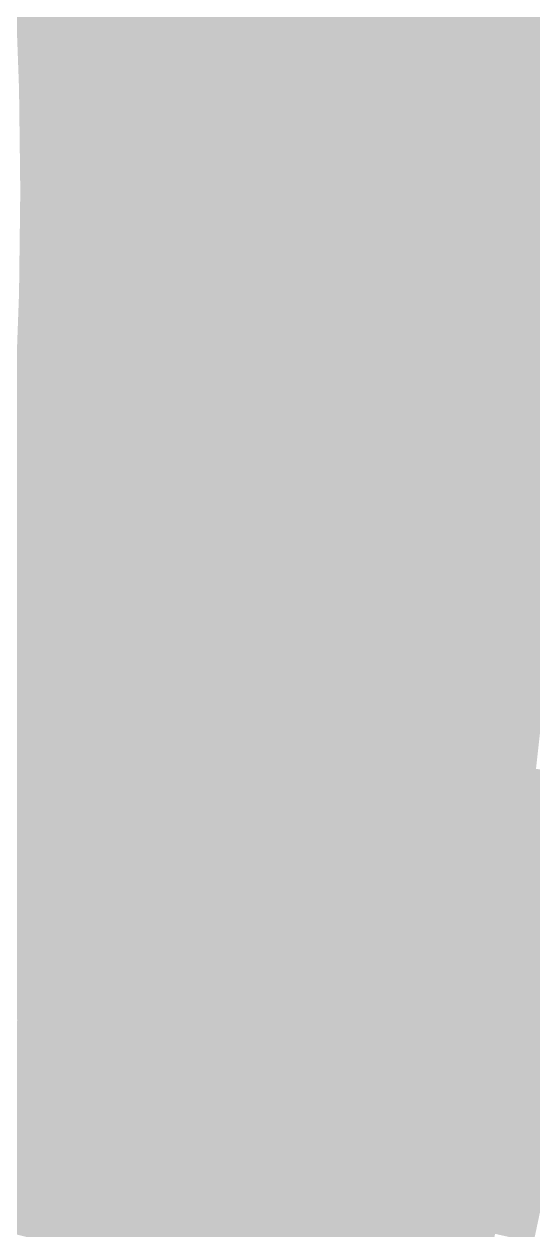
# Model space of a CAD drawing. Header units: inches. Extents: x -266 to 784, y -170 to 213.
# Drawn here: x 106.1 to 119.02, y -26.41 to 4.24 of the extents above; entities that cross this region are included whole.
import ezdxf

# ---------------------------------------------------------------- set-up
doc = ezdxf.new("R2010")
doc.units = ezdxf.units.IN
doc.header["$MEASUREMENT"] = 0

msp = doc.modelspace()

# ---------------------------------------------------------------- linework, layer by layer
at = {"color": 13, "true_color": 0xdd716e}
msp.add_solid([(117.857864, 5.789986), (118.856659, 5.839053), (117.964461, 2.895865), (118.964159, 2.920406)], dxfattribs=at)
at = {"color": 13, "true_color": 0xd96e6c}
msp.add_solid([(118.856659, 5.839053), (119.855455, 5.888121), (118.964159, 2.920406), (119.963858, 2.944947)], dxfattribs=at)
at = {"color": 11, "true_color": 0xf67e7b}
msp.add_solid([(111.865091, 5.49558), (112.863887, 5.544647), (111.966268, 2.748618), (112.965967, 2.773159)], dxfattribs=at)
at = {"color": 11, "true_color": 0xf27b79}
msp.add_solid([(112.863887, 5.544647), (113.862682, 5.593715), (112.965967, 2.773159), (113.965665, 2.7977)], dxfattribs=at)
at = {"color": 11, "true_color": 0xee7976}
msp.add_solid([(113.862682, 5.593715), (114.861477, 5.642783), (113.965665, 2.7977), (114.965364, 2.822241)], dxfattribs=at)
at = {"color": 11, "true_color": 0xea7774}
msp.add_solid([(114.861477, 5.642783), (115.860273, 5.69185), (114.965364, 2.822241), (115.965063, 2.846783)], dxfattribs=at)
at = {"color": 23, "true_color": 0xe57572}
msp.add_solid([(115.860273, 5.69185), (116.859068, 5.740918), (115.965063, 2.846783), (116.964762, 2.871324)], dxfattribs=at)
at = {"color": 23, "true_color": 0xe17370}
msp.add_solid([(116.859068, 5.740918), (117.857864, 5.789986), (116.964762, 2.871324), (117.964461, 2.895865)], dxfattribs=at)
at = {"color": 11, "true_color": 0xfe6a66}
msp.add_solid([(105.872318, 5.201173), (106.871114, 5.250241), (105.968075, 2.60137), (106.967774, 2.625911)], dxfattribs=at)
at = {"color": 11, "true_color": 0xfe706d}
msp.add_solid([(106.871114, 5.250241), (107.869909, 5.299309), (106.967774, 2.625911), (107.967472, 2.650453)], dxfattribs=at)
at = {"color": 11, "true_color": 0xfe7773}
msp.add_solid([(107.869909, 5.299309), (108.868705, 5.348377), (107.967472, 2.650453), (108.967171, 2.674994)], dxfattribs=at)
at = {"color": 11, "true_color": 0xfe7d7a}
msp.add_solid([(108.868705, 5.348377), (109.8675, 5.397444), (108.967171, 2.674994), (109.96687, 2.699535)], dxfattribs=at)
at = {"color": 11, "true_color": 0xff827f}
msp.add_solid([(109.8675, 5.397444), (110.866296, 5.446512), (109.96687, 2.699535), (110.966569, 2.724076)], dxfattribs=at)
at = {"color": 11, "true_color": 0xfb807d}
msp.add_solid([(110.866296, 5.446512), (111.865091, 5.49558), (110.966569, 2.724076), (111.966268, 2.748618)], dxfattribs=at)
at = {"color": 11, "true_color": 0xf67b7b}
for points in [[(111.966268, 2.748618), (112.965967, 2.773159), (112, 0), (113, 0)], [(112, 0), (113, 0), (111.966268, -2.748618), (112.965967, -2.773159)]]:
    msp.add_solid(points, dxfattribs=at)
at = {"color": 11, "true_color": 0xf27979}
for points in [[(112.965967, 2.773159), (113.965665, 2.7977), (113, 0), (114, 0)], [(113, 0), (114, 0), (112.965967, -2.773159), (113.965665, -2.7977)]]:
    msp.add_solid(points, dxfattribs=at)
at = {"color": 11, "true_color": 0xee7676}
for points in [[(113.965665, 2.7977), (114.965364, 2.822241), (114, 0), (115, 0)], [(114, 0), (115, 0), (113.965665, -2.7977), (114.965364, -2.822241)]]:
    msp.add_solid(points, dxfattribs=at)
at = {"color": 11, "true_color": 0xea7474}
for points in [[(114.965364, 2.822241), (115.965063, 2.846783), (115, 0), (116, 0)], [(115, 0), (116, 0), (114.965364, -2.822241), (115.965063, -2.846783)]]:
    msp.add_solid(points, dxfattribs=at)
at = {"color": 13, "true_color": 0xe57272}
for points in [[(115.965063, 2.846783), (116.964762, 2.871324), (116, 0), (117, 0)], [(116, 0), (117, 0), (115.965063, -2.846783), (116.964762, -2.871324)]]:
    msp.add_solid(points, dxfattribs=at)
at = {"color": 13, "true_color": 0xe17070}
for points in [[(116.964762, 2.871324), (117.964461, 2.895865), (117, 0), (118, 0)], [(117, 0), (118, 0), (116.964762, -2.871324), (117.964461, -2.895865)]]:
    msp.add_solid(points, dxfattribs=at)
at = {"color": 13, "true_color": 0xdd6e6e}
for points in [[(117.964461, 2.895865), (118.964159, 2.920406), (118, 0), (119, 0)], [(118, 0), (119, 0), (117.964461, -2.895865), (118.964159, -2.920406)]]:
    msp.add_solid(points, dxfattribs=at)
at = {"color": 13, "true_color": 0xd96c6c}
for points in [[(118.964159, 2.920406), (119.963858, 2.944947), (119, 0), (120, 0)], [(119, 0), (120, 0), (118.964159, -2.920406), (119.963858, -2.944947)]]:
    msp.add_solid(points, dxfattribs=at)
at = {"color": 11, "true_color": 0xfe6666}
for points in [[(105.968075, 2.60137), (106.967774, 2.625911), (106, 0), (107, 0)], [(106, 0), (107, 0), (105.968075, -2.60137), (106.967774, -2.625911)]]:
    msp.add_solid(points, dxfattribs=at)
at = {"color": 11, "true_color": 0xfe6d6d}
for points in [[(106.967774, 2.625911), (107.967472, 2.650453), (107, 0), (108, 0)], [(107, 0), (108, 0), (106.967774, -2.625911), (107.967472, -2.650453)]]:
    msp.add_solid(points, dxfattribs=at)
at = {"color": 11, "true_color": 0xfe7373}
for points in [[(107.967472, 2.650453), (108.967171, 2.674994), (108, 0), (109, 0)], [(108, 0), (109, 0), (107.967472, -2.650453), (108.967171, -2.674994)]]:
    msp.add_solid(points, dxfattribs=at)
at = {"color": 11, "true_color": 0xfe7a7a}
for points in [[(108.967171, 2.674994), (109.96687, 2.699535), (109, 0), (110, 0)], [(109, 0), (110, 0), (108.967171, -2.674994), (109.96687, -2.699535)]]:
    msp.add_solid(points, dxfattribs=at)
at = {"color": 11, "true_color": 0xff7f7f}
for points in [[(109.96687, 2.699535), (110.966569, 2.724076), (110, 0), (111, 0)], [(110, 0), (111, 0), (109.96687, -2.699535), (110.966569, -2.724076)]]:
    msp.add_solid(points, dxfattribs=at)
at = {"color": 11, "true_color": 0xfb7d7d}
for points in [[(110.966569, 2.724076), (111.966268, 2.748618), (111, 0), (112, 0)], [(111, 0), (112, 0), (110.966569, -2.724076), (111.966268, -2.748618)]]:
    msp.add_solid(points, dxfattribs=at)
at = {"color": 11, "true_color": 0xfe666a}
msp.add_solid([(105.968075, -2.60137), (106.967774, -2.625911), (105.872318, -5.201173), (106.871114, -5.250241)], dxfattribs=at)
at = {"color": 11, "true_color": 0xfe6d70}
msp.add_solid([(106.967774, -2.625911), (107.967472, -2.650453), (106.871114, -5.250241), (107.869909, -5.299309)], dxfattribs=at)
at = {"color": 11, "true_color": 0xfe7377}
msp.add_solid([(107.967472, -2.650453), (108.967171, -2.674994), (107.869909, -5.299309), (108.868705, -5.348377)], dxfattribs=at)
at = {"color": 11, "true_color": 0xfe7a7d}
msp.add_solid([(108.967171, -2.674994), (109.96687, -2.699535), (108.868705, -5.348377), (109.8675, -5.397444)], dxfattribs=at)
at = {"color": 11, "true_color": 0xff7f82}
msp.add_solid([(109.96687, -2.699535), (110.966569, -2.724076), (109.8675, -5.397444), (110.866296, -5.446512)], dxfattribs=at)
at = {"color": 11, "true_color": 0xfb7d80}
msp.add_solid([(110.966569, -2.724076), (111.966268, -2.748618), (110.866296, -5.446512), (111.865091, -5.49558)], dxfattribs=at)
at = {"color": 11, "true_color": 0xf67b7e}
msp.add_solid([(111.966268, -2.748618), (112.965967, -2.773159), (111.865091, -5.49558), (112.863887, -5.544647)], dxfattribs=at)
at = {"color": 11, "true_color": 0xf2797b}
msp.add_solid([(112.965967, -2.773159), (113.965665, -2.7977), (112.863887, -5.544647), (113.862682, -5.593715)], dxfattribs=at)
at = {"color": 11, "true_color": 0xee7679}
msp.add_solid([(113.965665, -2.7977), (114.965364, -2.822241), (113.862682, -5.593715), (114.861477, -5.642783)], dxfattribs=at)
at = {"color": 11, "true_color": 0xea7477}
msp.add_solid([(114.965364, -2.822241), (115.965063, -2.846783), (114.861477, -5.642783), (115.860273, -5.69185)], dxfattribs=at)
at = {"color": 243, "true_color": 0xe57275}
msp.add_solid([(115.965063, -2.846783), (116.964762, -2.871324), (115.860273, -5.69185), (116.859068, -5.740918)], dxfattribs=at)
at = {"color": 243, "true_color": 0xe17073}
msp.add_solid([(116.964762, -2.871324), (117.964461, -2.895865), (116.859068, -5.740918), (117.857864, -5.789986)], dxfattribs=at)
at = {"color": 13, "true_color": 0xdd6e71}
msp.add_solid([(117.964461, -2.895865), (118.964159, -2.920406), (117.857864, -5.789986), (118.856659, -5.839053)], dxfattribs=at)
at = {"color": 13, "true_color": 0xd96c6e}
msp.add_solid([(118.964159, -2.920406), (119.963858, -2.944947), (118.856659, -5.839053), (119.855455, -5.888121)], dxfattribs=at)
at = {"color": 11, "true_color": 0xfe666e}
msp.add_solid([(105.872318, -5.201173), (106.871114, -5.250241), (105.712788, -7.797844), (106.710079, -7.871408)], dxfattribs=at)
at = {"color": 11, "true_color": 0xfe6d74}
msp.add_solid([(106.871114, -5.250241), (107.869909, -5.299309), (106.710079, -7.871408), (107.707369, -7.944973)], dxfattribs=at)
at = {"color": 11, "true_color": 0xfe737a}
msp.add_solid([(107.869909, -5.299309), (108.868705, -5.348377), (107.707369, -7.944973), (108.70466, -8.018537)], dxfattribs=at)
at = {"color": 11, "true_color": 0xfe7a80}
msp.add_solid([(108.868705, -5.348377), (109.8675, -5.397444), (108.70466, -8.018537), (109.70195, -8.092102)], dxfattribs=at)
at = {"color": 11, "true_color": 0xff7f85}
msp.add_solid([(109.8675, -5.397444), (110.866296, -5.446512), (109.70195, -8.092102), (110.699241, -8.165667)], dxfattribs=at)
at = {"color": 11, "true_color": 0xfb7d83}
msp.add_solid([(110.866296, -5.446512), (111.865091, -5.49558), (110.699241, -8.165667), (111.696531, -8.239231)], dxfattribs=at)
at = {"color": 11, "true_color": 0xf67b81}
msp.add_solid([(111.865091, -5.49558), (112.863887, -5.544647), (111.696531, -8.239231), (112.693822, -8.312796)], dxfattribs=at)
at = {"color": 11, "true_color": 0xf2797e}
msp.add_solid([(112.863887, -5.544647), (113.862682, -5.593715), (112.693822, -8.312796), (113.691112, -8.38636)], dxfattribs=at)
at = {"color": 11, "true_color": 0xee767c}
msp.add_solid([(113.862682, -5.593715), (114.861477, -5.642783), (113.691112, -8.38636), (114.688403, -8.459925)], dxfattribs=at)
at = {"color": 11, "true_color": 0xea747a}
msp.add_solid([(114.861477, -5.642783), (115.860273, -5.69185), (114.688403, -8.459925), (115.685693, -8.533489)], dxfattribs=at)
at = {"color": 243, "true_color": 0xe57278}
msp.add_solid([(115.860273, -5.69185), (116.859068, -5.740918), (115.685693, -8.533489), (116.682983, -8.607054)], dxfattribs=at)
at = {"color": 243, "true_color": 0xe17075}
msp.add_solid([(116.859068, -5.740918), (117.857864, -5.789986), (116.682983, -8.607054), (117.680274, -8.680619)], dxfattribs=at)
at = {"color": 243, "true_color": 0xdd6e73}
msp.add_solid([(117.857864, -5.789986), (118.856659, -5.839053), (117.680274, -8.680619), (118.677564, -8.754183)], dxfattribs=at)
at = {"color": 13, "true_color": 0xd96c71}
msp.add_solid([(118.856659, -5.839053), (119.855455, -5.888121), (118.677564, -8.754183), (119.674855, -8.827748)], dxfattribs=at)
at = {"color": 11, "true_color": 0xfe6671}
msp.add_solid([(105.712788, -7.797844), (106.710079, -7.871408), (105.489581, -10.389817), (106.484766, -10.487834)], dxfattribs=at)
at = {"color": 11, "true_color": 0xfe6d77}
msp.add_solid([(106.710079, -7.871408), (107.707369, -7.944973), (106.484766, -10.487834), (107.47995, -10.585851)], dxfattribs=at)
at = {"color": 11, "true_color": 0xfe737d}
msp.add_solid([(107.707369, -7.944973), (108.70466, -8.018537), (107.47995, -10.585851), (108.475135, -10.683868)], dxfattribs=at)
at = {"color": 11, "true_color": 0xfe7a83}
msp.add_solid([(108.70466, -8.018537), (109.70195, -8.092102), (108.475135, -10.683868), (109.47032, -10.781885)], dxfattribs=at)
at = {"color": 11, "true_color": 0xff7f88}
msp.add_solid([(109.70195, -8.092102), (110.699241, -8.165667), (109.47032, -10.781885), (110.465505, -10.879903)], dxfattribs=at)
at = {"color": 11, "true_color": 0xfb7d86}
msp.add_solid([(110.699241, -8.165667), (111.696531, -8.239231), (110.465505, -10.879903), (111.460689, -10.97792)], dxfattribs=at)
at = {"color": 11, "true_color": 0xf67b83}
msp.add_solid([(111.696531, -8.239231), (112.693822, -8.312796), (111.460689, -10.97792), (112.455874, -11.075937)], dxfattribs=at)
at = {"color": 11, "true_color": 0xf27981}
msp.add_solid([(112.693822, -8.312796), (113.691112, -8.38636), (112.455874, -11.075937), (113.451059, -11.173954)], dxfattribs=at)
at = {"color": 11, "true_color": 0xee767f}
msp.add_solid([(113.691112, -8.38636), (114.688403, -8.459925), (113.451059, -11.173954), (114.446244, -11.271971)], dxfattribs=at)
at = {"color": 11, "true_color": 0xea747d}
msp.add_solid([(114.688403, -8.459925), (115.685693, -8.533489), (114.446244, -11.271971), (115.441428, -11.369988)], dxfattribs=at)
at = {"color": 243, "true_color": 0xe5727a}
msp.add_solid([(115.685693, -8.533489), (116.682983, -8.607054), (115.441428, -11.369988), (116.436613, -11.468005)], dxfattribs=at)
at = {"color": 243, "true_color": 0xe17078}
msp.add_solid([(116.682983, -8.607054), (117.680274, -8.680619), (116.436613, -11.468005), (117.431798, -11.566023)], dxfattribs=at)
at = {"color": 243, "true_color": 0xdd6e76}
msp.add_solid([(117.680274, -8.680619), (118.677564, -8.754183), (117.431798, -11.566023), (118.426982, -11.66404)], dxfattribs=at)
at = {"color": 243, "true_color": 0xd96c73}
msp.add_solid([(118.677564, -8.754183), (119.674855, -8.827748), (118.426982, -11.66404), (119.422167, -11.762057)], dxfattribs=at)
at = {"color": 11, "true_color": 0xfe6675}
msp.add_solid([(105.489581, -10.389817), (106.484766, -10.487834), (105.202831, -12.975532), (106.19531, -13.097942)], dxfattribs=at)
at = {"color": 11, "true_color": 0xfe6d7b}
msp.add_solid([(106.484766, -10.487834), (107.47995, -10.585851), (106.19531, -13.097942), (107.18779, -13.220353)], dxfattribs=at)
at = {"color": 11, "true_color": 0xfe7380}
msp.add_solid([(107.47995, -10.585851), (108.475135, -10.683868), (107.18779, -13.220353), (108.180269, -13.342764)], dxfattribs=at)
at = {"color": 11, "true_color": 0xfe7a86}
msp.add_solid([(108.475135, -10.683868), (109.47032, -10.781885), (108.180269, -13.342764), (109.172749, -13.465174)], dxfattribs=at)
at = {"color": 11, "true_color": 0xff7f8b}
msp.add_solid([(109.47032, -10.781885), (110.465505, -10.879903), (109.172749, -13.465174), (110.165228, -13.587585)], dxfattribs=at)
at = {"color": 11, "true_color": 0xfb7d89}
msp.add_solid([(110.465505, -10.879903), (111.460689, -10.97792), (110.165228, -13.587585), (111.157708, -13.709996)], dxfattribs=at)
at = {"color": 11, "true_color": 0xf67b86}
msp.add_solid([(111.460689, -10.97792), (112.455874, -11.075937), (111.157708, -13.709996), (112.150187, -13.832406)], dxfattribs=at)
at = {"color": 11, "true_color": 0xf27984}
msp.add_solid([(112.455874, -11.075937), (113.451059, -11.173954), (112.150187, -13.832406), (113.142667, -13.954817)], dxfattribs=at)
at = {"color": 11, "true_color": 0xee7682}
msp.add_solid([(113.451059, -11.173954), (114.446244, -11.271971), (113.142667, -13.954817), (114.135146, -14.077228)], dxfattribs=at)
at = {"color": 11, "true_color": 0xea747f}
msp.add_solid([(114.446244, -11.271971), (115.441428, -11.369988), (114.135146, -14.077228), (115.127626, -14.199638)], dxfattribs=at)
at = {"color": 243, "true_color": 0xe5727d}
msp.add_solid([(115.441428, -11.369988), (116.436613, -11.468005), (115.127626, -14.199638), (116.120106, -14.322049)], dxfattribs=at)
at = {"color": 243, "true_color": 0xe1707b}
msp.add_solid([(116.436613, -11.468005), (117.431798, -11.566023), (116.120106, -14.322049), (117.112585, -14.44446)], dxfattribs=at)
at = {"color": 243, "true_color": 0xdd6e78}
msp.add_solid([(117.431798, -11.566023), (118.426982, -11.66404), (117.112585, -14.44446), (118.105065, -14.56687)], dxfattribs=at)
at = {"color": 243, "true_color": 0xd96c76}
msp.add_solid([(118.426982, -11.66404), (119.422167, -11.762057), (118.105065, -14.56687), (119.097544, -14.689281)], dxfattribs=at)
at = {"color": 11, "true_color": 0xfe6678}
msp.add_solid([(105.202831, -12.975532), (106.19531, -13.097942), (104.85271, -15.55343), (105.841887, -15.700161)], dxfattribs=at)
at = {"color": 11, "true_color": 0xfe6d7e}
msp.add_solid([(106.19531, -13.097942), (107.18779, -13.220353), (105.841887, -15.700161), (106.831063, -15.846891)], dxfattribs=at)
at = {"color": 11, "true_color": 0xfe7384}
msp.add_solid([(107.18779, -13.220353), (108.180269, -13.342764), (106.831063, -15.846891), (107.82024, -15.993622)], dxfattribs=at)
at = {"color": 11, "true_color": 0xfe7a89}
msp.add_solid([(108.180269, -13.342764), (109.172749, -13.465174), (107.82024, -15.993622), (108.809416, -16.140352)], dxfattribs=at)
at = {"color": 11, "true_color": 0xff7f8e}
msp.add_solid([(109.172749, -13.465174), (110.165228, -13.587585), (108.809416, -16.140352), (109.798593, -16.287083)], dxfattribs=at)
at = {"color": 11, "true_color": 0xfb7d8c}
msp.add_solid([(110.165228, -13.587585), (111.157708, -13.709996), (109.798593, -16.287083), (110.787769, -16.433813)], dxfattribs=at)
at = {"color": 11, "true_color": 0xf67b89}
msp.add_solid([(111.157708, -13.709996), (112.150187, -13.832406), (110.787769, -16.433813), (111.776946, -16.580544)], dxfattribs=at)
at = {"color": 11, "true_color": 0xf27987}
msp.add_solid([(112.150187, -13.832406), (113.142667, -13.954817), (111.776946, -16.580544), (112.766122, -16.727274)], dxfattribs=at)
at = {"color": 11, "true_color": 0xee7684}
msp.add_solid([(113.142667, -13.954817), (114.135146, -14.077228), (112.766122, -16.727274), (113.755299, -16.874005)], dxfattribs=at)
at = {"color": 11, "true_color": 0xea7482}
msp.add_solid([(114.135146, -14.077228), (115.127626, -14.199638), (113.755299, -16.874005), (114.744475, -17.020735)], dxfattribs=at)
at = {"color": 243, "true_color": 0xe57280}
msp.add_solid([(115.127626, -14.199638), (116.120106, -14.322049), (114.744475, -17.020735), (115.733652, -17.167466)], dxfattribs=at)
at = {"color": 243, "true_color": 0xe1707d}
msp.add_solid([(116.120106, -14.322049), (117.112585, -14.44446), (115.733652, -17.167466), (116.722828, -17.314196)], dxfattribs=at)
at = {"color": 243, "true_color": 0xdd6e7b}
msp.add_solid([(117.112585, -14.44446), (118.105065, -14.56687), (116.722828, -17.314196), (117.712005, -17.460926)], dxfattribs=at)
at = {"color": 243, "true_color": 0xd96c79}
msp.add_solid([(118.105065, -14.56687), (119.097544, -14.689281), (117.712005, -17.460926), (118.701181, -17.607657)], dxfattribs=at)
at = {"color": 243, "true_color": 0xd46a76}
msp.add_solid([(119.097544, -14.689281), (120.090024, -14.811692), (118.701181, -17.607657), (119.690358, -17.754387)], dxfattribs=at)
at = {"color": 11, "true_color": 0xfe6d82}
msp.add_solid([(105.841887, -15.700161), (106.831063, -15.846891), (105.424708, -18.292922), (106.409985, -18.463884)], dxfattribs=at)
at = {"color": 11, "true_color": 0xfe7387}
msp.add_solid([(106.831063, -15.846891), (107.82024, -15.993622), (106.409985, -18.463884), (107.395263, -18.634846)], dxfattribs=at)
at = {"color": 11, "true_color": 0xfe7a8d}
msp.add_solid([(107.82024, -15.993622), (108.809416, -16.140352), (107.395263, -18.634846), (108.380541, -18.805808)], dxfattribs=at)
at = {"color": 241, "true_color": 0xff7f91}
msp.add_solid([(108.809416, -16.140352), (109.798593, -16.287083), (108.380541, -18.805808), (109.365818, -18.97677)], dxfattribs=at)
at = {"color": 11, "true_color": 0xfb7d8f}
msp.add_solid([(109.798593, -16.287083), (110.787769, -16.433813), (109.365818, -18.97677), (110.351096, -19.147732)], dxfattribs=at)
at = {"color": 11, "true_color": 0xf67b8c}
msp.add_solid([(110.787769, -16.433813), (111.776946, -16.580544), (110.351096, -19.147732), (111.336374, -19.318693)], dxfattribs=at)
at = {"color": 11, "true_color": 0xf2798a}
msp.add_solid([(111.776946, -16.580544), (112.766122, -16.727274), (111.336374, -19.318693), (112.321651, -19.489655)], dxfattribs=at)
at = {"color": 11, "true_color": 0xee7687}
msp.add_solid([(112.766122, -16.727274), (113.755299, -16.874005), (112.321651, -19.489655), (113.306929, -19.660617)], dxfattribs=at)
at = {"color": 11, "true_color": 0xea7485}
msp.add_solid([(113.755299, -16.874005), (114.744475, -17.020735), (113.306929, -19.660617), (114.292207, -19.831579)], dxfattribs=at)
at = {"color": 243, "true_color": 0xe57282}
msp.add_solid([(114.744475, -17.020735), (115.733652, -17.167466), (114.292207, -19.831579), (115.277484, -20.002541)], dxfattribs=at)
at = {"color": 243, "true_color": 0xe17080}
msp.add_solid([(115.733652, -17.167466), (116.722828, -17.314196), (115.277484, -20.002541), (116.262762, -20.173503)], dxfattribs=at)
at = {"color": 243, "true_color": 0xdd6e7e}
msp.add_solid([(116.722828, -17.314196), (117.712005, -17.460926), (116.262762, -20.173503), (117.248039, -20.344465)], dxfattribs=at)
at = {"color": 243, "true_color": 0xd96c7b}
msp.add_solid([(117.712005, -17.460926), (118.701181, -17.607657), (117.248039, -20.344465), (118.233317, -20.515427)], dxfattribs=at)
at = {"color": 243, "true_color": 0xd46a79}
msp.add_solid([(118.701181, -17.607657), (119.690358, -17.754387), (118.233317, -20.515427), (119.218595, -20.686389)], dxfattribs=at)
at = {"color": 11, "true_color": 0xfe6d85}
msp.add_solid([(105.424708, -18.292922), (106.409985, -18.463884), (104.944025, -20.874664), (105.92481, -21.069755)], dxfattribs=at)
at = {"color": 11, "true_color": 0xfe738a}
msp.add_solid([(106.409985, -18.463884), (107.395263, -18.634846), (105.92481, -21.069755), (106.905596, -21.264845)], dxfattribs=at)
at = {"color": 241, "true_color": 0xfe7a90}
msp.add_solid([(107.395263, -18.634846), (108.380541, -18.805808), (106.905596, -21.264845), (107.886381, -21.459935)], dxfattribs=at)
at = {"color": 241, "true_color": 0xff7f94}
msp.add_solid([(108.380541, -18.805808), (109.365818, -18.97677), (107.886381, -21.459935), (108.867166, -21.655026)], dxfattribs=at)
at = {"color": 241, "true_color": 0xfb7d92}
msp.add_solid([(109.365818, -18.97677), (110.351096, -19.147732), (108.867166, -21.655026), (109.847951, -21.850116)], dxfattribs=at)
at = {"color": 11, "true_color": 0xf67b8f}
msp.add_solid([(110.351096, -19.147732), (111.336374, -19.318693), (109.847951, -21.850116), (110.828737, -22.045206)], dxfattribs=at)
at = {"color": 11, "true_color": 0xf2798d}
msp.add_solid([(111.336374, -19.318693), (112.321651, -19.489655), (110.828737, -22.045206), (111.809522, -22.240297)], dxfattribs=at)
at = {"color": 11, "true_color": 0xee768a}
msp.add_solid([(112.321651, -19.489655), (113.306929, -19.660617), (111.809522, -22.240297), (112.790307, -22.435387)], dxfattribs=at)
at = {"color": 11, "true_color": 0xea7488}
msp.add_solid([(113.306929, -19.660617), (114.292207, -19.831579), (112.790307, -22.435387), (113.771093, -22.630477)], dxfattribs=at)
at = {"color": 243, "true_color": 0xe57285}
msp.add_solid([(114.292207, -19.831579), (115.277484, -20.002541), (113.771093, -22.630477), (114.751878, -22.825568)], dxfattribs=at)
at = {"color": 243, "true_color": 0xe17083}
msp.add_solid([(115.277484, -20.002541), (116.262762, -20.173503), (114.751878, -22.825568), (115.732663, -23.020658)], dxfattribs=at)
at = {"color": 243, "true_color": 0xdd6e80}
msp.add_solid([(116.262762, -20.173503), (117.248039, -20.344465), (115.732663, -23.020658), (116.713448, -23.215748)], dxfattribs=at)
at = {"color": 243, "true_color": 0xd96c7e}
msp.add_solid([(117.248039, -20.344465), (118.233317, -20.515427), (116.713448, -23.215748), (117.694234, -23.410839)], dxfattribs=at)
at = {"color": 243, "true_color": 0xd46a7b}
msp.add_solid([(118.233317, -20.515427), (119.218595, -20.686389), (117.694234, -23.410839), (118.675019, -23.605929)], dxfattribs=at)
at = {"color": 243, "true_color": 0xd06879}
msp.add_solid([(119.218595, -20.686389), (120.203872, -20.85735), (118.675019, -23.605929), (119.655804, -23.801019)], dxfattribs=at)
at = {"color": 11, "true_color": 0xfe738e}
msp.add_solid([(105.92481, -21.069755), (106.905596, -21.264845), (105.37583, -23.662934), (106.351532, -23.882035)], dxfattribs=at)
at = {"color": 241, "true_color": 0xfe7a93}
msp.add_solid([(106.905596, -21.264845), (107.886381, -21.459935), (106.351532, -23.882035), (107.327234, -24.101136)], dxfattribs=at)
at = {"color": 241, "true_color": 0xff7f97}
msp.add_solid([(107.886381, -21.459935), (108.867166, -21.655026), (107.327234, -24.101136), (108.302936, -24.320238)], dxfattribs=at)
at = {"color": 241, "true_color": 0xfb7d94}
msp.add_solid([(108.867166, -21.655026), (109.847951, -21.850116), (108.302936, -24.320238), (109.278639, -24.539339)], dxfattribs=at)
at = {"color": 241, "true_color": 0xf67b92}
msp.add_solid([(109.847951, -21.850116), (110.828737, -22.045206), (109.278639, -24.539339), (110.254341, -24.75844)], dxfattribs=at)
at = {"color": 11, "true_color": 0xf2798f}
msp.add_solid([(110.828737, -22.045206), (111.809522, -22.240297), (110.254341, -24.75844), (111.230043, -24.977541)], dxfattribs=at)
at = {"color": 11, "true_color": 0xee768d}
msp.add_solid([(111.809522, -22.240297), (112.790307, -22.435387), (111.230043, -24.977541), (112.205745, -25.196643)], dxfattribs=at)
at = {"color": 11, "true_color": 0xea748a}
msp.add_solid([(112.790307, -22.435387), (113.771093, -22.630477), (112.205745, -25.196643), (113.181447, -25.415744)], dxfattribs=at)
at = {"color": 243, "true_color": 0xe57288}
msp.add_solid([(113.771093, -22.630477), (114.751878, -22.825568), (113.181447, -25.415744), (114.157149, -25.634845)], dxfattribs=at)
at = {"color": 243, "true_color": 0xe17085}
msp.add_solid([(114.751878, -22.825568), (115.732663, -23.020658), (114.157149, -25.634845), (115.132851, -25.853946)], dxfattribs=at)
at = {"color": 243, "true_color": 0xdd6e83}
msp.add_solid([(115.732663, -23.020658), (116.713448, -23.215748), (115.132851, -25.853946), (116.108553, -26.073048)], dxfattribs=at)
at = {"color": 243, "true_color": 0xd96c80}
msp.add_solid([(116.713448, -23.215748), (117.694234, -23.410839), (116.108553, -26.073048), (117.084256, -26.292149)], dxfattribs=at)
at = {"color": 243, "true_color": 0xd46a7e}
msp.add_solid([(117.694234, -23.410839), (118.675019, -23.605929), (117.084256, -26.292149), (118.059958, -26.51125)], dxfattribs=at)
at = {"color": 241, "true_color": 0xfe7391}
msp.add_solid([(105.37583, -23.662934), (106.351532, -23.882035), (104.763375, -26.241859), (105.733407, -26.48484)], dxfattribs=at)
at = {"color": 241, "true_color": 0xfe7a96}
msp.add_solid([(106.351532, -23.882035), (107.327234, -24.101136), (105.733407, -26.48484), (106.703438, -26.72782)], dxfattribs=at)
at = {"color": 243, "true_color": 0xd0687b}
msp.add_solid([(118.675019, -23.605929), (119.655804, -23.801019), (118.059958, -26.51125), (119.03566, -26.730351)], dxfattribs=at)
at = {"color": 241, "true_color": 0xff7f9a}
msp.add_solid([(107.327234, -24.101136), (108.302936, -24.320238), (106.703438, -26.72782), (107.673469, -26.9708)], dxfattribs=at)
at = {"color": 241, "true_color": 0xfb7d97}
msp.add_solid([(108.302936, -24.320238), (109.278639, -24.539339), (107.673469, -26.9708), (108.6435, -27.21378)], dxfattribs=at)
at = {"color": 241, "true_color": 0xf67b95}
msp.add_solid([(109.278639, -24.539339), (110.254341, -24.75844), (108.6435, -27.21378), (109.613532, -27.45676)], dxfattribs=at)
at = {"color": 241, "true_color": 0xf27992}
msp.add_solid([(110.254341, -24.75844), (111.230043, -24.977541), (109.613532, -27.45676), (110.583563, -27.699741)], dxfattribs=at)
at = {"color": 241, "true_color": 0xee7690}
msp.add_solid([(111.230043, -24.977541), (112.205745, -25.196643), (110.583563, -27.699741), (111.553594, -27.942721)], dxfattribs=at)
at = {"color": 11, "true_color": 0xea748d}
msp.add_solid([(112.205745, -25.196643), (113.181447, -25.415744), (111.553594, -27.942721), (112.523625, -28.185701)], dxfattribs=at)
at = {"color": 243, "true_color": 0xe5728a}
msp.add_solid([(113.181447, -25.415744), (114.157149, -25.634845), (112.523625, -28.185701), (113.493657, -28.428681)], dxfattribs=at)
at = {"color": 243, "true_color": 0xe17088}
msp.add_solid([(114.157149, -25.634845), (115.132851, -25.853946), (113.493657, -28.428681), (114.463688, -28.671661)], dxfattribs=at)
at = {"color": 243, "true_color": 0xdd6e85}
msp.add_solid([(115.132851, -25.853946), (116.108553, -26.073048), (114.463688, -28.671661), (115.433719, -28.914641)], dxfattribs=at)
at = {"color": 243, "true_color": 0xd96c83}
msp.add_solid([(116.108553, -26.073048), (117.084256, -26.292149), (115.433719, -28.914641), (116.40375, -29.157622)], dxfattribs=at)
at = {"color": 243, "true_color": 0xd46a80}
msp.add_solid([(117.084256, -26.292149), (118.059958, -26.51125), (116.40375, -29.157622), (117.373782, -29.400602)], dxfattribs=at)

doc.saveas('drawing.dxf')
